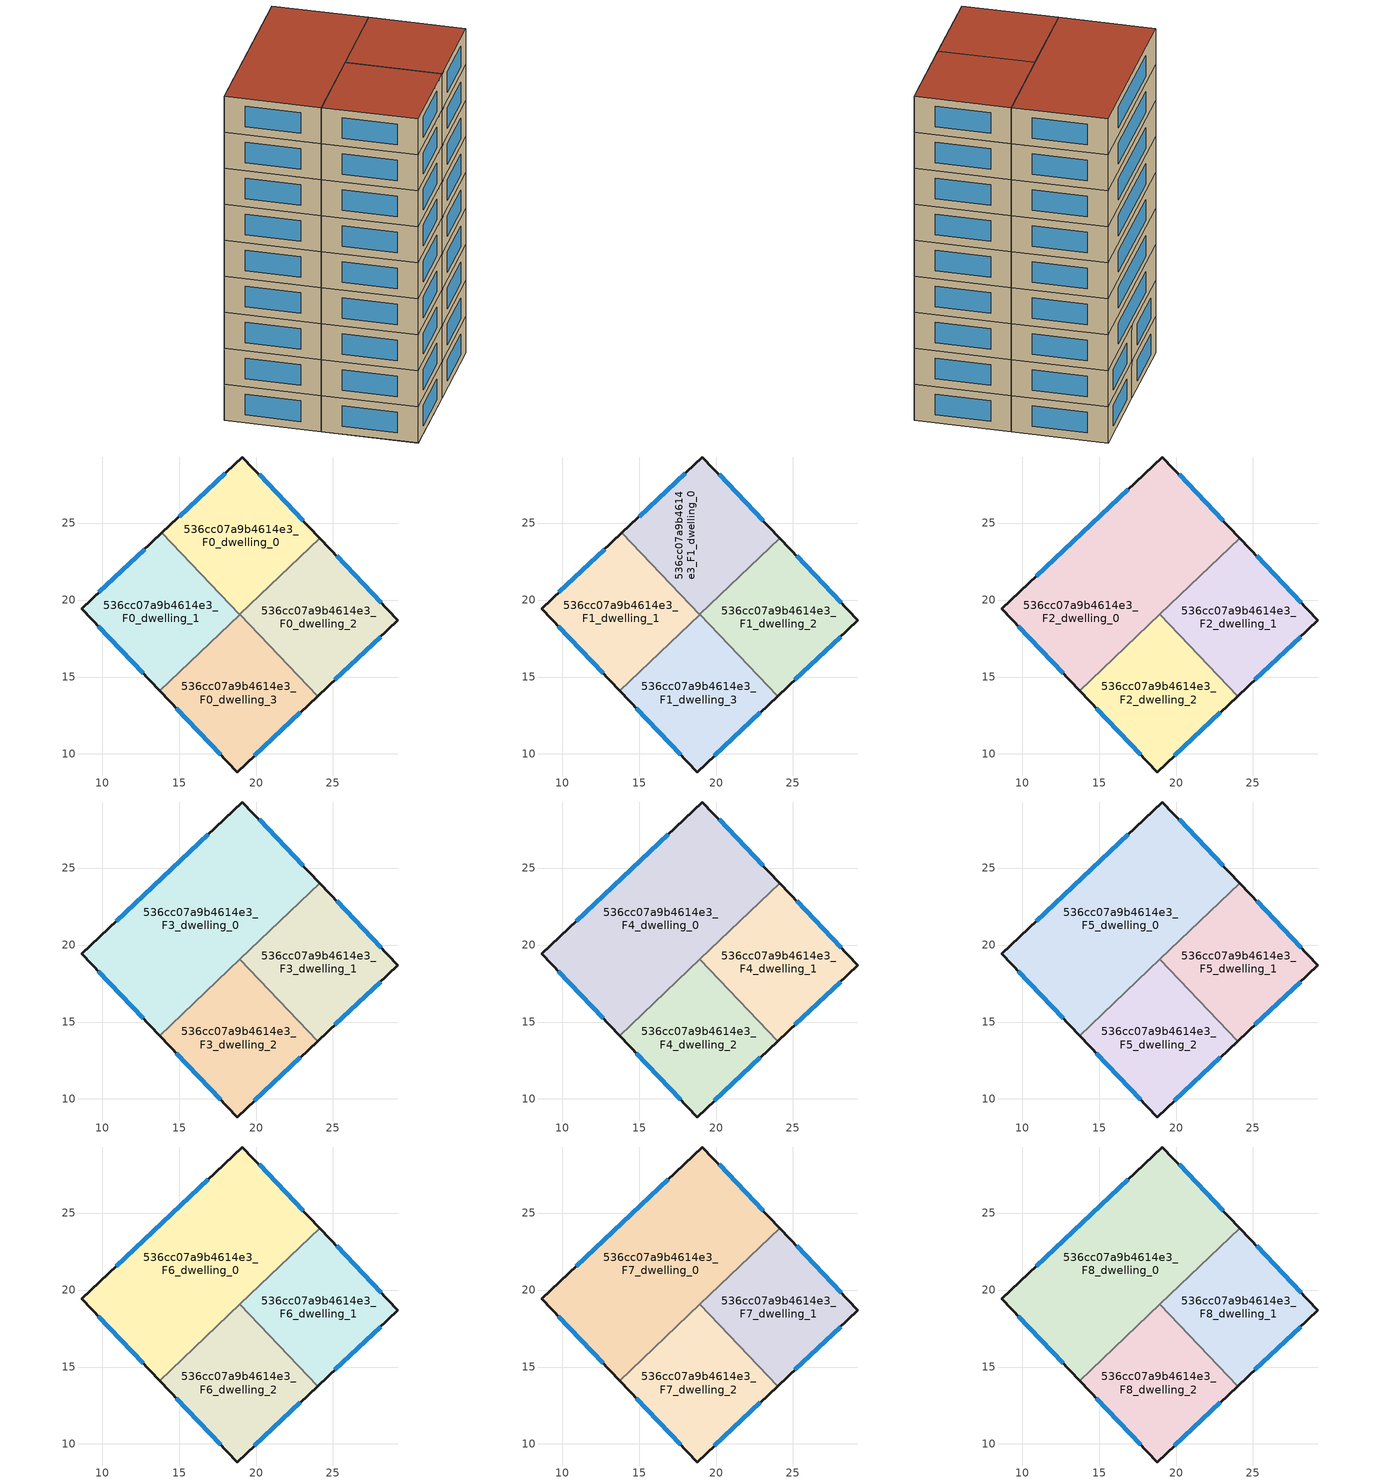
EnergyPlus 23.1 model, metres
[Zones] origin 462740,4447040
536cc07a9b4614e3_F0_dwelling_0
 floor ground (EU_floor_Construction): 19.12,29.29 24.15,24 18.93,19.05 13.89,24.36 z0
 wall outside (EU_wall_Construction): 24.15,24 19.12,29.29 13.89,24.36 z0:3
 wall to 536cc07a9b4614e3_F0_dwelling_2 (EU_wall_Construction): 18.95,19.07 24.15,24 z0:3
 wall to 536cc07a9b4614e3_F0_dwelling_1 (EU_wall_Construction): 13.89,24.36 18.93,19.05 z0:3
 wall to 536cc07a9b4614e3_F0_dwelling_3 (EU_wall_Construction): 18.94,19.05 18.95,19.07 z0:3
 window (EU_Window_Construction): 18,28.24 15.01,25.42 / 23.07,25.14 20.2,28.16 z0.64:2.36
536cc07a9b4614e3_F0_dwelling_1
 floor ground (EU_floor_Construction): 13.89,24.36 18.93,19.05 13.74,14.12 8.68,19.45 z0
 wall outside (EU_wall_Construction): 13.89,24.36 8.68,19.45 13.74,14.12 z0:3
 wall to 536cc07a9b4614e3_F0_dwelling_3 (EU_wall_Construction): 13.74,14.12 18.93,19.05 z0:3
 window (EU_Window_Construction): 9.76,18.3 12.66,15.26 / 12.77,23.31 9.79,20.5 z0.64:2.36
536cc07a9b4614e3_F0_dwelling_2
 floor ground (EU_floor_Construction): 24.15,24 29.21,18.68 24,13.76 18.95,19.07 z0
 wall outside (EU_wall_Construction): 24,13.76 29.21,18.68 24.15,24 z0:3
 wall to 536cc07a9b4614e3_F0_dwelling_3 (EU_wall_Construction): 18.95,19.07 24,13.76 z0:3
 window (EU_Window_Construction): 28.13,19.82 25.23,22.86 / 25.12,14.81 28.09,17.62 z0.64:2.36
536cc07a9b4614e3_F0_dwelling_3
 floor ground (EU_floor_Construction): 18.95,19.07 24,13.76 18.77,8.83 13.74,14.12 z0
 wall outside (EU_wall_Construction): 13.74,14.12 18.77,8.83 24,13.76 z0:3
 window (EU_Window_Construction): 19.89,9.88 22.88,12.7 / 14.82,12.99 17.7,9.96 z0.64:2.36
536cc07a9b4614e3_F1_dwelling_0
 floor to 536cc07a9b4614e3_F0_dwelling_0 (EU_floor_Construction): 19.12,29.29 18.95,19.07 18.93,19.05 13.89,24.36 z3; 19.12,29.29 24.15,24 18.95,19.07 z3
 wall outside (EU_wall_Construction): 24.15,24 19.12,29.29 13.89,24.36 z3:6
 wall to 536cc07a9b4614e3_F1_dwelling_2 (EU_wall_Construction): 18.95,19.07 24.15,24 z3:6
 wall to 536cc07a9b4614e3_F1_dwelling_1 (EU_wall_Construction): 13.89,24.36 18.93,19.05 z3:6
 wall to 536cc07a9b4614e3_F1_dwelling_3 (EU_wall_Construction): 18.94,19.05 18.95,19.07 z3:6
 window (EU_Window_Construction): 18,28.24 15.01,25.42 / 23.07,25.14 20.2,28.16 z3.64:5.36
536cc07a9b4614e3_F1_dwelling_1
 floor to 536cc07a9b4614e3_F0_dwelling_1 (EU_floor_Construction): 13.89,24.36 18.93,19.05 13.74,14.12 8.68,19.45 z3
 wall outside (EU_wall_Construction): 13.89,24.36 8.68,19.45 13.74,14.12 z3:6
 wall to 536cc07a9b4614e3_F1_dwelling_3 (EU_wall_Construction): 13.74,14.12 18.93,19.05 z3:6
 window (EU_Window_Construction): 9.76,18.3 12.66,15.26 / 12.77,23.31 9.79,20.5 z3.64:5.36
536cc07a9b4614e3_F1_dwelling_2
 floor to 536cc07a9b4614e3_F0_dwelling_2 (EU_floor_Construction): 24.15,24 29.21,18.68 24,13.76 18.95,19.07 z3
 wall outside (EU_wall_Construction): 24,13.76 29.21,18.68 24.15,24 z3:6
 wall to 536cc07a9b4614e3_F1_dwelling_3 (EU_wall_Construction): 18.95,19.07 24,13.76 z3:6
 window (EU_Window_Construction): 28.13,19.82 25.23,22.86 / 25.12,14.81 28.09,17.62 z3.64:5.36
536cc07a9b4614e3_F1_dwelling_3
 floor to 536cc07a9b4614e3_F0_dwelling_3 (EU_floor_Construction): 18.95,19.07 24,13.76 18.77,8.83 13.74,14.12 z3
 wall outside (EU_wall_Construction): 13.74,14.12 18.77,8.83 24,13.76 z3:6
 window (EU_Window_Construction): 19.89,9.88 22.88,12.7 / 14.82,12.99 17.7,9.96 z3.64:5.36
536cc07a9b4614e3_F2_dwelling_0
 floor to 536cc07a9b4614e3_F1_dwelling_0 (EU_floor_Construction): 19.12,29.29 18.95,19.07 18.93,19.05 13.89,24.36 z6; 19.12,29.29 24.15,24 18.95,19.07 z6
 floor to 536cc07a9b4614e3_F1_dwelling_1 (EU_floor_Construction): 13.89,24.36 18.93,19.05 13.74,14.12 8.68,19.45 z6
 wall outside (EU_wall_Construction): 24.15,24 19.12,29.29 8.68,19.45 13.74,14.12 z6:9
 wall to 536cc07a9b4614e3_F2_dwelling_2 (EU_wall_Construction): 13.74,14.12 18.95,19.07 z6:9
 wall to 536cc07a9b4614e3_F2_dwelling_1 (EU_wall_Construction): 18.95,19.07 24.15,24 z6:9
 window (EU_Window_Construction): 9.76,18.3 12.66,15.26 / 16.88,27.18 10.91,21.55 / 23.07,25.14 20.2,28.16 z6.64:8.36
536cc07a9b4614e3_F2_dwelling_1
 floor to 536cc07a9b4614e3_F1_dwelling_2 (EU_floor_Construction): 24.15,24 29.21,18.68 24,13.76 18.95,19.07 z6
 wall outside (EU_wall_Construction): 24,13.76 29.21,18.68 24.15,24 z6:9
 wall to 536cc07a9b4614e3_F2_dwelling_2 (EU_wall_Construction): 18.95,19.07 24,13.76 z6:9
 window (EU_Window_Construction): 28.13,19.82 25.23,22.86 / 25.12,14.81 28.09,17.62 z6.64:8.36
536cc07a9b4614e3_F2_dwelling_2
 floor to 536cc07a9b4614e3_F1_dwelling_3 (EU_floor_Construction): 18.95,19.07 24,13.76 18.77,8.83 13.74,14.12 z6
 wall outside (EU_wall_Construction): 13.74,14.12 18.77,8.83 24,13.76 z6:9
 window (EU_Window_Construction): 19.89,9.88 22.88,12.7 / 14.82,12.99 17.7,9.96 z6.64:8.36
536cc07a9b4614e3_F3_dwelling_0
 floor to 536cc07a9b4614e3_F2_dwelling_0 (EU_floor_Construction): 19.12,29.29 24.15,24 13.74,14.12 8.68,19.45 z9
 wall outside (EU_wall_Construction): 24.15,24 19.12,29.29 8.68,19.45 13.74,14.12 z9:12
 wall to 536cc07a9b4614e3_F3_dwelling_2 (EU_wall_Construction): 13.74,14.12 18.95,19.07 z9:12
 wall to 536cc07a9b4614e3_F3_dwelling_1 (EU_wall_Construction): 18.95,19.07 24.15,24 z9:12
 window (EU_Window_Construction): 9.76,18.3 12.66,15.26 / 16.88,27.18 10.91,21.55 / 23.07,25.14 20.2,28.16 z9.64:11.36
536cc07a9b4614e3_F3_dwelling_1
 floor to 536cc07a9b4614e3_F2_dwelling_1 (EU_floor_Construction): 24.15,24 29.21,18.68 24,13.76 18.95,19.07 z9
 wall outside (EU_wall_Construction): 24,13.76 29.21,18.68 24.15,24 z9:12
 wall to 536cc07a9b4614e3_F3_dwelling_2 (EU_wall_Construction): 18.95,19.07 24,13.76 z9:12
 window (EU_Window_Construction): 28.13,19.82 25.23,22.86 / 25.12,14.81 28.09,17.62 z9.64:11.36
536cc07a9b4614e3_F3_dwelling_2
 floor to 536cc07a9b4614e3_F2_dwelling_2 (EU_floor_Construction): 18.95,19.07 24,13.76 18.77,8.83 13.74,14.12 z9
 wall outside (EU_wall_Construction): 13.74,14.12 18.77,8.83 24,13.76 z9:12
 window (EU_Window_Construction): 19.89,9.88 22.88,12.7 / 14.82,12.99 17.7,9.96 z9.64:11.36
536cc07a9b4614e3_F4_dwelling_0
 floor to 536cc07a9b4614e3_F3_dwelling_0 (EU_floor_Construction): 19.12,29.29 24.15,24 13.74,14.12 8.68,19.45 z12
 wall outside (EU_wall_Construction): 24.15,24 19.12,29.29 8.68,19.45 13.74,14.12 z12:15
 wall to 536cc07a9b4614e3_F4_dwelling_2 (EU_wall_Construction): 13.74,14.12 18.95,19.07 z12:15
 wall to 536cc07a9b4614e3_F4_dwelling_1 (EU_wall_Construction): 18.95,19.07 24.15,24 z12:15
 window (EU_Window_Construction): 9.76,18.3 12.66,15.26 / 16.88,27.18 10.91,21.55 / 23.07,25.14 20.2,28.16 z12.64:14.36
536cc07a9b4614e3_F4_dwelling_1
 floor to 536cc07a9b4614e3_F3_dwelling_1 (EU_floor_Construction): 24.15,24 29.21,18.68 24,13.76 18.95,19.07 z12
 wall outside (EU_wall_Construction): 24,13.76 29.21,18.68 24.15,24 z12:15
 wall to 536cc07a9b4614e3_F4_dwelling_2 (EU_wall_Construction): 18.95,19.07 24,13.76 z12:15
 window (EU_Window_Construction): 28.13,19.82 25.23,22.86 / 25.12,14.81 28.09,17.62 z12.64:14.36
536cc07a9b4614e3_F4_dwelling_2
 floor to 536cc07a9b4614e3_F3_dwelling_2 (EU_floor_Construction): 18.95,19.07 24,13.76 18.77,8.83 13.74,14.12 z12
 wall outside (EU_wall_Construction): 13.74,14.12 18.77,8.83 24,13.76 z12:15
 window (EU_Window_Construction): 19.89,9.88 22.88,12.7 / 14.82,12.99 17.7,9.96 z12.64:14.36
536cc07a9b4614e3_F5_dwelling_0
 floor to 536cc07a9b4614e3_F4_dwelling_0 (EU_floor_Construction): 19.12,29.29 24.15,24 13.74,14.12 8.68,19.45 z15
 wall outside (EU_wall_Construction): 24.15,24 19.12,29.29 8.68,19.45 13.74,14.12 z15:18
 wall to 536cc07a9b4614e3_F5_dwelling_2 (EU_wall_Construction): 13.74,14.12 18.95,19.07 z15:18
 wall to 536cc07a9b4614e3_F5_dwelling_1 (EU_wall_Construction): 18.95,19.07 24.15,24 z15:18
 window (EU_Window_Construction): 9.76,18.3 12.66,15.26 / 16.88,27.18 10.91,21.55 / 23.07,25.14 20.2,28.16 z15.64:17.36
536cc07a9b4614e3_F5_dwelling_1
 floor to 536cc07a9b4614e3_F4_dwelling_1 (EU_floor_Construction): 24.15,24 29.21,18.68 24,13.76 18.95,19.07 z15
 wall outside (EU_wall_Construction): 24,13.76 29.21,18.68 24.15,24 z15:18
 wall to 536cc07a9b4614e3_F5_dwelling_2 (EU_wall_Construction): 18.95,19.07 24,13.76 z15:18
 window (EU_Window_Construction): 28.13,19.82 25.23,22.86 / 25.12,14.81 28.09,17.62 z15.64:17.36
536cc07a9b4614e3_F5_dwelling_2
 floor to 536cc07a9b4614e3_F4_dwelling_2 (EU_floor_Construction): 18.95,19.07 24,13.76 18.77,8.83 13.74,14.12 z15
 wall outside (EU_wall_Construction): 13.74,14.12 18.77,8.83 24,13.76 z15:18
 window (EU_Window_Construction): 19.89,9.88 22.88,12.7 / 14.82,12.99 17.7,9.96 z15.64:17.36
536cc07a9b4614e3_F6_dwelling_0
 floor to 536cc07a9b4614e3_F5_dwelling_0 (EU_floor_Construction): 19.12,29.29 24.15,24 13.74,14.12 8.68,19.45 z18
 wall outside (EU_wall_Construction): 24.15,24 19.12,29.29 8.68,19.45 13.74,14.12 z18:21
 wall to 536cc07a9b4614e3_F6_dwelling_2 (EU_wall_Construction): 13.74,14.12 18.95,19.07 z18:21
 wall to 536cc07a9b4614e3_F6_dwelling_1 (EU_wall_Construction): 18.95,19.07 24.15,24 z18:21
 window (EU_Window_Construction): 9.76,18.3 12.66,15.26 / 16.88,27.18 10.91,21.55 / 23.07,25.14 20.2,28.16 z18.64:20.36
536cc07a9b4614e3_F6_dwelling_1
 floor to 536cc07a9b4614e3_F5_dwelling_1 (EU_floor_Construction): 24.15,24 29.21,18.68 24,13.76 18.95,19.07 z18
 wall outside (EU_wall_Construction): 24,13.76 29.21,18.68 24.15,24 z18:21
 wall to 536cc07a9b4614e3_F6_dwelling_2 (EU_wall_Construction): 18.95,19.07 24,13.76 z18:21
 window (EU_Window_Construction): 28.13,19.82 25.23,22.86 / 25.12,14.81 28.09,17.62 z18.64:20.36
536cc07a9b4614e3_F6_dwelling_2
 floor to 536cc07a9b4614e3_F5_dwelling_2 (EU_floor_Construction): 18.95,19.07 24,13.76 18.77,8.83 13.74,14.12 z18
 wall outside (EU_wall_Construction): 13.74,14.12 18.77,8.83 24,13.76 z18:21
 window (EU_Window_Construction): 19.89,9.88 22.88,12.7 / 14.82,12.99 17.7,9.96 z18.64:20.36
536cc07a9b4614e3_F7_dwelling_0
 floor to 536cc07a9b4614e3_F6_dwelling_0 (EU_floor_Construction): 19.12,29.29 24.15,24 13.74,14.12 8.68,19.45 z21
 wall outside (EU_wall_Construction): 24.15,24 19.12,29.29 8.68,19.45 13.74,14.12 z21:24
 wall to 536cc07a9b4614e3_F7_dwelling_2 (EU_wall_Construction): 13.74,14.12 18.95,19.07 z21:24
 wall to 536cc07a9b4614e3_F7_dwelling_1 (EU_wall_Construction): 18.95,19.07 24.15,24 z21:24
 window (EU_Window_Construction): 9.76,18.3 12.66,15.26 / 16.88,27.18 10.91,21.55 / 23.07,25.14 20.2,28.16 z21.64:23.36
536cc07a9b4614e3_F7_dwelling_1
 floor to 536cc07a9b4614e3_F6_dwelling_1 (EU_floor_Construction): 24.15,24 29.21,18.68 24,13.76 18.95,19.07 z21
 wall outside (EU_wall_Construction): 24,13.76 29.21,18.68 24.15,24 z21:24
 wall to 536cc07a9b4614e3_F7_dwelling_2 (EU_wall_Construction): 18.95,19.07 24,13.76 z21:24
 window (EU_Window_Construction): 28.13,19.82 25.23,22.86 / 25.12,14.81 28.09,17.62 z21.64:23.36
536cc07a9b4614e3_F7_dwelling_2
 floor to 536cc07a9b4614e3_F6_dwelling_2 (EU_floor_Construction): 18.95,19.07 24,13.76 18.77,8.83 13.74,14.12 z21
 wall outside (EU_wall_Construction): 13.74,14.12 18.77,8.83 24,13.76 z21:24
 window (EU_Window_Construction): 19.89,9.88 22.88,12.7 / 14.82,12.99 17.7,9.96 z21.64:23.36
536cc07a9b4614e3_F8_dwelling_0
 floor to 536cc07a9b4614e3_F7_dwelling_0 (EU_floor_Construction): 19.12,29.29 24.15,24 13.74,14.12 8.68,19.45 z24
 wall outside (EU_wall_Construction): 24.15,24 19.12,29.29 8.68,19.45 13.74,14.12 z24:27
 wall to 536cc07a9b4614e3_F8_dwelling_2 (EU_wall_Construction): 13.74,14.12 18.95,19.07 z24:27
 wall to 536cc07a9b4614e3_F8_dwelling_1 (EU_wall_Construction): 18.95,19.07 24.15,24 z24:27
 window (EU_Window_Construction): 9.76,18.3 12.66,15.26 / 16.88,27.18 10.91,21.55 / 23.07,25.14 20.2,28.16 z24.64:26.36
 roof outside (EU_roof_Construction): 24.15,24 19.12,29.29 8.68,19.45 13.74,14.12 z27
536cc07a9b4614e3_F8_dwelling_1
 floor to 536cc07a9b4614e3_F7_dwelling_1 (EU_floor_Construction): 24.15,24 29.21,18.68 24,13.76 18.95,19.07 z24
 wall outside (EU_wall_Construction): 24,13.76 29.21,18.68 24.15,24 z24:27
 wall to 536cc07a9b4614e3_F8_dwelling_2 (EU_wall_Construction): 18.95,19.07 24,13.76 z24:27
 window (EU_Window_Construction): 28.13,19.82 25.23,22.86 / 25.12,14.81 28.09,17.62 z24.64:26.36
 roof outside (EU_roof_Construction): 29.21,18.68 24.15,24 18.95,19.07 24,13.76 z27
536cc07a9b4614e3_F8_dwelling_2
 floor to 536cc07a9b4614e3_F7_dwelling_2 (EU_floor_Construction): 18.95,19.07 24,13.76 18.77,8.83 13.74,14.12 z24
 wall outside (EU_wall_Construction): 13.74,14.12 18.77,8.83 24,13.76 z24:27
 window (EU_Window_Construction): 19.89,9.88 22.88,12.7 / 14.82,12.99 17.7,9.96 z24.64:26.36
 roof outside (EU_roof_Construction): 24,13.76 18.95,19.07 13.74,14.12 18.77,8.83 z27
[Building]
EU S2 Campaign: North Axis=0; Terrain=City; Solar Distribution=FullExterior
[Site:Location]
Yerevan-Zvartnots.Intl.AP: Latitude=40.15; Longitude=44.383; Time Zone=4; Elevation=854
[SizingPeriod:WeatherFileDays]
AnnualSizingPeriod: Begin Month=1; Begin Day of Month=1; End Month=12; End Day of Month=31; Day of Week for Start Day=Monday; Use Weather File Daylight Saving Period=No; Use Weather File Rain and Snow Indicators=No
[MATERIAL]
EU_InternalMass_Material: Roughness=MediumRough; Thickness=0.1; Conductivity=1; Density=1800; Specific Heat=900; Thermal Absorptance=0.9; Solar Absorptance=0.7; Visible Absorptance=0.7
[MATERIAL:NOMASS] Roughness=MediumRough; Thermal Absorptance=0.9; Solar Absorptance=0.7; Visible Absorptance=0.7
Name | Thermal Resistance
EU_wall_NoMass | 1.05043
EU_roof_NoMass | 1.45357
EU_floor_NoMass | 0.478065
[WINDOWMATERIAL:SIMPLEGLAZINGSYSTEM]
EU_Window_SimpleGlazing: UFactor=2.5566; Solar Heat Gain Coefficient=0.75; Visible Transmittance=0.75
[CONSTRUCTION]
EU_wall_Construction: EU_wall_NoMass
EU_roof_Construction: EU_roof_NoMass
EU_floor_Construction: EU_floor_NoMass
EU_Window_Construction: EU_Window_SimpleGlazing
EU_InternalMass_Construction: EU_InternalMass_Material
[ZONE] Type=1; Multiplier=1; Ceiling Height=autocalculate; Floor Area=autocalculate; Part of Total Floor Area=Yes
Name | Volume
536cc07a9b4614e3_F0_dwelling_0; 536cc07a9b4614e3_F1_dwelling_0 | 157.671
536cc07a9b4614e3_F2_dwelling_0 | 315.337
536cc07a9b4614e3_F3_dwelling_0; 536cc07a9b4614e3_F4_dwelling_0; 536cc07a9b4614e3_F5_dwelling_0; 536cc07a9b4614e3_F6_dwelling_0; 536cc07a9b4614e3_F7_dwelling_0; 536cc07a9b4614e3_F8_dwelling_0 | 315.344
536cc07a9b4614e3_F0_dwelling_1; 536cc07a9b4614e3_F1_dwelling_1 | 157.673
536cc07a9b4614e3_F2_dwelling_1; 536cc07a9b4614e3_F0_dwelling_2; 536cc07a9b4614e3_F1_dwelling_2 | 157.689
536cc07a9b4614e3_F3_dwelling_1; 536cc07a9b4614e3_F4_dwelling_1; 536cc07a9b4614e3_F5_dwelling_1; 536cc07a9b4614e3_F6_dwelling_1; 536cc07a9b4614e3_F7_dwelling_1; 536cc07a9b4614e3_F8_dwelling_1 | 157.693
536cc07a9b4614e3_F2_dwelling_2; 536cc07a9b4614e3_F1_dwelling_3 | 157.683
536cc07a9b4614e3_F3_dwelling_2; 536cc07a9b4614e3_F4_dwelling_2; 536cc07a9b4614e3_F5_dwelling_2; 536cc07a9b4614e3_F6_dwelling_2; 536cc07a9b4614e3_F7_dwelling_2; 536cc07a9b4614e3_F8_dwelling_2 | 157.687
536cc07a9b4614e3_F0_dwelling_3 | 157.684
[INTERNALMASS] Construction=EU_InternalMass_Construction
Name | Zone or ZoneList | Surface Area
536cc07a9b4614e3_F0_dwelling_0_EU_InternalMass | 536cc07a9b4614e3_F0_dwelling_0 | 52.5594
536cc07a9b4614e3_F0_dwelling_1_EU_InternalMass | 536cc07a9b4614e3_F0_dwelling_1 | 52.5601
536cc07a9b4614e3_F0_dwelling_2_EU_InternalMass | 536cc07a9b4614e3_F0_dwelling_2 | 52.5653
536cc07a9b4614e3_F0_dwelling_3_EU_InternalMass | 536cc07a9b4614e3_F0_dwelling_3 | 52.5635
536cc07a9b4614e3_F1_dwelling_0_EU_InternalMass | 536cc07a9b4614e3_F1_dwelling_0 | 52.5594
536cc07a9b4614e3_F1_dwelling_1_EU_InternalMass | 536cc07a9b4614e3_F1_dwelling_1 | 52.5601
536cc07a9b4614e3_F1_dwelling_2_EU_InternalMass | 536cc07a9b4614e3_F1_dwelling_2 | 52.5653
536cc07a9b4614e3_F1_dwelling_3_EU_InternalMass | 536cc07a9b4614e3_F1_dwelling_3 | 52.5635
536cc07a9b4614e3_F2_dwelling_0_EU_InternalMass | 536cc07a9b4614e3_F2_dwelling_0 | 105.115
536cc07a9b4614e3_F2_dwelling_1_EU_InternalMass | 536cc07a9b4614e3_F2_dwelling_1 | 52.5653
536cc07a9b4614e3_F2_dwelling_2_EU_InternalMass | 536cc07a9b4614e3_F2_dwelling_2 | 52.5635
536cc07a9b4614e3_F3_dwelling_0_EU_InternalMass | 536cc07a9b4614e3_F3_dwelling_0 | 105.115
536cc07a9b4614e3_F3_dwelling_1_EU_InternalMass | 536cc07a9b4614e3_F3_dwelling_1 | 52.5653
536cc07a9b4614e3_F3_dwelling_2_EU_InternalMass | 536cc07a9b4614e3_F3_dwelling_2 | 52.5635
536cc07a9b4614e3_F4_dwelling_0_EU_InternalMass | 536cc07a9b4614e3_F4_dwelling_0 | 105.115
536cc07a9b4614e3_F4_dwelling_1_EU_InternalMass | 536cc07a9b4614e3_F4_dwelling_1 | 52.5653
536cc07a9b4614e3_F4_dwelling_2_EU_InternalMass | 536cc07a9b4614e3_F4_dwelling_2 | 52.5635
536cc07a9b4614e3_F5_dwelling_0_EU_InternalMass | 536cc07a9b4614e3_F5_dwelling_0 | 105.115
536cc07a9b4614e3_F5_dwelling_1_EU_InternalMass | 536cc07a9b4614e3_F5_dwelling_1 | 52.5653
536cc07a9b4614e3_F5_dwelling_2_EU_InternalMass | 536cc07a9b4614e3_F5_dwelling_2 | 52.5635
536cc07a9b4614e3_F6_dwelling_0_EU_InternalMass | 536cc07a9b4614e3_F6_dwelling_0 | 105.115
536cc07a9b4614e3_F6_dwelling_1_EU_InternalMass | 536cc07a9b4614e3_F6_dwelling_1 | 52.5653
536cc07a9b4614e3_F6_dwelling_2_EU_InternalMass | 536cc07a9b4614e3_F6_dwelling_2 | 52.5635
536cc07a9b4614e3_F7_dwelling_0_EU_InternalMass | 536cc07a9b4614e3_F7_dwelling_0 | 105.115
536cc07a9b4614e3_F7_dwelling_1_EU_InternalMass | 536cc07a9b4614e3_F7_dwelling_1 | 52.5653
536cc07a9b4614e3_F7_dwelling_2_EU_InternalMass | 536cc07a9b4614e3_F7_dwelling_2 | 52.5635
536cc07a9b4614e3_F8_dwelling_0_EU_InternalMass | 536cc07a9b4614e3_F8_dwelling_0 | 105.115
536cc07a9b4614e3_F8_dwelling_1_EU_InternalMass | 536cc07a9b4614e3_F8_dwelling_1 | 52.5653
536cc07a9b4614e3_F8_dwelling_2_EU_InternalMass | 536cc07a9b4614e3_F8_dwelling_2 | 52.5635
[OTHEREQUIPMENT] Fuel Type=Electricity; Design Level Calculation Method=Watts/Area; Power per Zone Floor Area=1; Fraction Latent=0; Fraction Radiant=0; Fraction Lost=0; Carbon Dioxide Generation Rate=0; EndUse Subcategory=EU_Step8_InternalGains
Name | Zone or ZoneList or Space or SpaceList | Schedule
EU_Step8_InternalGain_536cc07a9b4614e3_F0_dwelling_0_f000 | 536cc07a9b4614e3_F0_dwelling_0 | EU_Step8_GainSchedule_536cc07a9b4614e3_F0_dwelling_0_f000
EU_Step8_InternalGain_536cc07a9b4614e3_F0_dwelling_1_f000 | 536cc07a9b4614e3_F0_dwelling_1 | EU_Step8_GainSchedule_536cc07a9b4614e3_F0_dwelling_1_f000
EU_Step8_InternalGain_536cc07a9b4614e3_F0_dwelling_2_f000 | 536cc07a9b4614e3_F0_dwelling_2 | EU_Step8_GainSchedule_536cc07a9b4614e3_F0_dwelling_2_f000
EU_Step8_InternalGain_536cc07a9b4614e3_F0_dwelling_3_f000 | 536cc07a9b4614e3_F0_dwelling_3 | EU_Step8_GainSchedule_536cc07a9b4614e3_F0_dwelling_3_f000
EU_Step8_InternalGain_536cc07a9b4614e3_F1_dwelling_0_f000 | 536cc07a9b4614e3_F1_dwelling_0 | EU_Step8_GainSchedule_536cc07a9b4614e3_F1_dwelling_0_f000
EU_Step8_InternalGain_536cc07a9b4614e3_F1_dwelling_1_f000 | 536cc07a9b4614e3_F1_dwelling_1 | EU_Step8_GainSchedule_536cc07a9b4614e3_F1_dwelling_1_f000
EU_Step8_InternalGain_536cc07a9b4614e3_F1_dwelling_2_f000 | 536cc07a9b4614e3_F1_dwelling_2 | EU_Step8_GainSchedule_536cc07a9b4614e3_F1_dwelling_2_f000
EU_Step8_InternalGain_536cc07a9b4614e3_F1_dwelling_3_f000 | 536cc07a9b4614e3_F1_dwelling_3 | EU_Step8_GainSchedule_536cc07a9b4614e3_F1_dwelling_3_f000
EU_Step8_InternalGain_536cc07a9b4614e3_F2_dwelling_0_f000 | 536cc07a9b4614e3_F2_dwelling_0 | EU_Step8_GainSchedule_536cc07a9b4614e3_F2_dwelling_0_f000
EU_Step8_InternalGain_536cc07a9b4614e3_F2_dwelling_1_f000 | 536cc07a9b4614e3_F2_dwelling_1 | EU_Step8_GainSchedule_536cc07a9b4614e3_F2_dwelling_1_f000
EU_Step8_InternalGain_536cc07a9b4614e3_F2_dwelling_2_f000 | 536cc07a9b4614e3_F2_dwelling_2 | EU_Step8_GainSchedule_536cc07a9b4614e3_F2_dwelling_2_f000
EU_Step8_InternalGain_536cc07a9b4614e3_F3_dwelling_0_f000 | 536cc07a9b4614e3_F3_dwelling_0 | EU_Step8_GainSchedule_536cc07a9b4614e3_F3_dwelling_0_f000
EU_Step8_InternalGain_536cc07a9b4614e3_F3_dwelling_1_f000 | 536cc07a9b4614e3_F3_dwelling_1 | EU_Step8_GainSchedule_536cc07a9b4614e3_F3_dwelling_1_f000
EU_Step8_InternalGain_536cc07a9b4614e3_F3_dwelling_2_f000 | 536cc07a9b4614e3_F3_dwelling_2 | EU_Step8_GainSchedule_536cc07a9b4614e3_F3_dwelling_2_f000
EU_Step8_InternalGain_536cc07a9b4614e3_F4_dwelling_0_f000 | 536cc07a9b4614e3_F4_dwelling_0 | EU_Step8_GainSchedule_536cc07a9b4614e3_F4_dwelling_0_f000
EU_Step8_InternalGain_536cc07a9b4614e3_F4_dwelling_1_f000 | 536cc07a9b4614e3_F4_dwelling_1 | EU_Step8_GainSchedule_536cc07a9b4614e3_F4_dwelling_1_f000
EU_Step8_InternalGain_536cc07a9b4614e3_F4_dwelling_2_f000 | 536cc07a9b4614e3_F4_dwelling_2 | EU_Step8_GainSchedule_536cc07a9b4614e3_F4_dwelling_2_f000
EU_Step8_InternalGain_536cc07a9b4614e3_F5_dwelling_0_f000 | 536cc07a9b4614e3_F5_dwelling_0 | EU_Step8_GainSchedule_536cc07a9b4614e3_F5_dwelling_0_f000
EU_Step8_InternalGain_536cc07a9b4614e3_F5_dwelling_1_f000 | 536cc07a9b4614e3_F5_dwelling_1 | EU_Step8_GainSchedule_536cc07a9b4614e3_F5_dwelling_1_f000
EU_Step8_InternalGain_536cc07a9b4614e3_F5_dwelling_2_f000 | 536cc07a9b4614e3_F5_dwelling_2 | EU_Step8_GainSchedule_536cc07a9b4614e3_F5_dwelling_2_f000
EU_Step8_InternalGain_536cc07a9b4614e3_F6_dwelling_0_f000 | 536cc07a9b4614e3_F6_dwelling_0 | EU_Step8_GainSchedule_536cc07a9b4614e3_F6_dwelling_0_f000
EU_Step8_InternalGain_536cc07a9b4614e3_F6_dwelling_1_f000 | 536cc07a9b4614e3_F6_dwelling_1 | EU_Step8_GainSchedule_536cc07a9b4614e3_F6_dwelling_1_f000
EU_Step8_InternalGain_536cc07a9b4614e3_F6_dwelling_2_f000 | 536cc07a9b4614e3_F6_dwelling_2 | EU_Step8_GainSchedule_536cc07a9b4614e3_F6_dwelling_2_f000
EU_Step8_InternalGain_536cc07a9b4614e3_F7_dwelling_0_f000 | 536cc07a9b4614e3_F7_dwelling_0 | EU_Step8_GainSchedule_536cc07a9b4614e3_F7_dwelling_0_f000
EU_Step8_InternalGain_536cc07a9b4614e3_F7_dwelling_1_f000 | 536cc07a9b4614e3_F7_dwelling_1 | EU_Step8_GainSchedule_536cc07a9b4614e3_F7_dwelling_1_f000
EU_Step8_InternalGain_536cc07a9b4614e3_F7_dwelling_2_f000 | 536cc07a9b4614e3_F7_dwelling_2 | EU_Step8_GainSchedule_536cc07a9b4614e3_F7_dwelling_2_f000
EU_Step8_InternalGain_536cc07a9b4614e3_F8_dwelling_0_f000 | 536cc07a9b4614e3_F8_dwelling_0 | EU_Step8_GainSchedule_536cc07a9b4614e3_F8_dwelling_0_f000
EU_Step8_InternalGain_536cc07a9b4614e3_F8_dwelling_1_f000 | 536cc07a9b4614e3_F8_dwelling_1 | EU_Step8_GainSchedule_536cc07a9b4614e3_F8_dwelling_1_f000
EU_Step8_InternalGain_536cc07a9b4614e3_F8_dwelling_2_f000 | 536cc07a9b4614e3_F8_dwelling_2 | EU_Step8_GainSchedule_536cc07a9b4614e3_F8_dwelling_2_f000
[ZONEVENTILATION:DESIGNFLOWRATE] Schedule=EU_AlwaysOn; Design Flow Rate Calculation Method=AirChanges/Hour; Air Changes per Hour=0.557805; Ventilation Type=Natural; Fan Pressure Rise=0; Fan Total Efficiency=1; Constant Term Coefficient=1; Temperature Term Coefficient=0; Velocity Term Coefficient=0; Velocity Squared Term Coefficient=0; Minimum Indoor Temperature=-100; Maximum Indoor Temperature=100; Delta Temperature=-100; Minimum Outdoor Temperature=-100; Maximum Outdoor Temperature=100; Maximum Wind Speed=40
Name | Zone or ZoneList or Space or SpaceList
EU_ConstantAir_536cc07a9b4614e3_F0_dwelling_0 | 536cc07a9b4614e3_F0_dwelling_0
EU_ConstantAir_536cc07a9b4614e3_F0_dwelling_1 | 536cc07a9b4614e3_F0_dwelling_1
EU_ConstantAir_536cc07a9b4614e3_F0_dwelling_2 | 536cc07a9b4614e3_F0_dwelling_2
EU_ConstantAir_536cc07a9b4614e3_F0_dwelling_3 | 536cc07a9b4614e3_F0_dwelling_3
EU_ConstantAir_536cc07a9b4614e3_F1_dwelling_0 | 536cc07a9b4614e3_F1_dwelling_0
EU_ConstantAir_536cc07a9b4614e3_F1_dwelling_1 | 536cc07a9b4614e3_F1_dwelling_1
EU_ConstantAir_536cc07a9b4614e3_F1_dwelling_2 | 536cc07a9b4614e3_F1_dwelling_2
EU_ConstantAir_536cc07a9b4614e3_F1_dwelling_3 | 536cc07a9b4614e3_F1_dwelling_3
EU_ConstantAir_536cc07a9b4614e3_F2_dwelling_0 | 536cc07a9b4614e3_F2_dwelling_0
EU_ConstantAir_536cc07a9b4614e3_F2_dwelling_1 | 536cc07a9b4614e3_F2_dwelling_1
EU_ConstantAir_536cc07a9b4614e3_F2_dwelling_2 | 536cc07a9b4614e3_F2_dwelling_2
EU_ConstantAir_536cc07a9b4614e3_F3_dwelling_0 | 536cc07a9b4614e3_F3_dwelling_0
EU_ConstantAir_536cc07a9b4614e3_F3_dwelling_1 | 536cc07a9b4614e3_F3_dwelling_1
EU_ConstantAir_536cc07a9b4614e3_F3_dwelling_2 | 536cc07a9b4614e3_F3_dwelling_2
EU_ConstantAir_536cc07a9b4614e3_F4_dwelling_0 | 536cc07a9b4614e3_F4_dwelling_0
EU_ConstantAir_536cc07a9b4614e3_F4_dwelling_1 | 536cc07a9b4614e3_F4_dwelling_1
EU_ConstantAir_536cc07a9b4614e3_F4_dwelling_2 | 536cc07a9b4614e3_F4_dwelling_2
EU_ConstantAir_536cc07a9b4614e3_F5_dwelling_0 | 536cc07a9b4614e3_F5_dwelling_0
EU_ConstantAir_536cc07a9b4614e3_F5_dwelling_1 | 536cc07a9b4614e3_F5_dwelling_1
EU_ConstantAir_536cc07a9b4614e3_F5_dwelling_2 | 536cc07a9b4614e3_F5_dwelling_2
EU_ConstantAir_536cc07a9b4614e3_F6_dwelling_0 | 536cc07a9b4614e3_F6_dwelling_0
EU_ConstantAir_536cc07a9b4614e3_F6_dwelling_1 | 536cc07a9b4614e3_F6_dwelling_1
EU_ConstantAir_536cc07a9b4614e3_F6_dwelling_2 | 536cc07a9b4614e3_F6_dwelling_2
EU_ConstantAir_536cc07a9b4614e3_F7_dwelling_0 | 536cc07a9b4614e3_F7_dwelling_0
EU_ConstantAir_536cc07a9b4614e3_F7_dwelling_1 | 536cc07a9b4614e3_F7_dwelling_1
EU_ConstantAir_536cc07a9b4614e3_F7_dwelling_2 | 536cc07a9b4614e3_F7_dwelling_2
EU_ConstantAir_536cc07a9b4614e3_F8_dwelling_0 | 536cc07a9b4614e3_F8_dwelling_0
EU_ConstantAir_536cc07a9b4614e3_F8_dwelling_1 | 536cc07a9b4614e3_F8_dwelling_1
EU_ConstantAir_536cc07a9b4614e3_F8_dwelling_2 | 536cc07a9b4614e3_F8_dwelling_2
[HVACTEMPLATE:THERMOSTAT] Constant Heating Setpoint=20; Constant Cooling Setpoint=50
EU_HeatOnly_536cc07a9b4614e3_F0_dwelling_0; EU_HeatOnly_536cc07a9b4614e3_F0_dwelling_1; EU_HeatOnly_536cc07a9b4614e3_F0_dwelling_2; EU_HeatOnly_536cc07a9b4614e3_F0_dwelling_3; EU_HeatOnly_536cc07a9b4614e3_F1_dwelling_0; EU_HeatOnly_536cc07a9b4614e3_F1_dwelling_1; EU_HeatOnly_536cc07a9b4614e3_F1_dwelling_2; EU_HeatOnly_536cc07a9b4614e3_F1_dwelling_3; EU_HeatOnly_536cc07a9b4614e3_F2_dwelling_0; EU_HeatOnly_536cc07a9b4614e3_F2_dwelling_1; EU_HeatOnly_536cc07a9b4614e3_F2_dwelling_2; EU_HeatOnly_536cc07a9b4614e3_F3_dwelling_0; EU_HeatOnly_536cc07a9b4614e3_F3_dwelling_1; EU_HeatOnly_536cc07a9b4614e3_F3_dwelling_2; EU_HeatOnly_536cc07a9b4614e3_F4_dwelling_0; EU_HeatOnly_536cc07a9b4614e3_F4_dwelling_1; EU_HeatOnly_536cc07a9b4614e3_F4_dwelling_2; EU_HeatOnly_536cc07a9b4614e3_F5_dwelling_0; EU_HeatOnly_536cc07a9b4614e3_F5_dwelling_1; EU_HeatOnly_536cc07a9b4614e3_F5_dwelling_2; EU_HeatOnly_536cc07a9b4614e3_F6_dwelling_0; EU_HeatOnly_536cc07a9b4614e3_F6_dwelling_1; EU_HeatOnly_536cc07a9b4614e3_F6_dwelling_2; EU_HeatOnly_536cc07a9b4614e3_F7_dwelling_0; EU_HeatOnly_536cc07a9b4614e3_F7_dwelling_1; EU_HeatOnly_536cc07a9b4614e3_F7_dwelling_2; EU_HeatOnly_536cc07a9b4614e3_F8_dwelling_0; EU_HeatOnly_536cc07a9b4614e3_F8_dwelling_1; EU_HeatOnly_536cc07a9b4614e3_F8_dwelling_2
[HVACTEMPLATE:ZONE:IDEALLOADSAIRSYSTEM] System Availability Schedule=EU_AlwaysOn; Maximum Heating Supply Air Temperature=50; Minimum Cooling Supply Air Temperature=13; Maximum Heating Supply Air Humidity Ratio=0.0156; Minimum Cooling Supply Air Humidity Ratio=0.0077; Heating Limit=NoLimit; Cooling Limit=NoLimit; Heating Availability Schedule=EU_AlwaysOn; Cooling Availability Schedule=EU_CoolingOff; Dehumidification Control Type=ConstantSensibleHeatRatio; Cooling Sensible Heat Ratio=0.7; Dehumidification Setpoint=60; Humidification Control Type=None; Humidification Setpoint=30; Outdoor Air Method=None; Outdoor Air Flow Rate per Person=0.00944; Outdoor Air Flow Rate per Zone Floor Area=0; Outdoor Air Flow Rate per Zone=0; Demand Controlled Ventilation Type=None; Outdoor Air Economizer Type=NoEconomizer; Heat Recovery Type=None; Sensible Heat Recovery Effectiveness=0.7; Latent Heat Recovery Effectiveness=0.65
Name | Template Thermostat
536cc07a9b4614e3_F0_dwelling_0 | EU_HeatOnly_536cc07a9b4614e3_F0_dwelling_0
536cc07a9b4614e3_F0_dwelling_1 | EU_HeatOnly_536cc07a9b4614e3_F0_dwelling_1
536cc07a9b4614e3_F0_dwelling_2 | EU_HeatOnly_536cc07a9b4614e3_F0_dwelling_2
536cc07a9b4614e3_F0_dwelling_3 | EU_HeatOnly_536cc07a9b4614e3_F0_dwelling_3
536cc07a9b4614e3_F1_dwelling_0 | EU_HeatOnly_536cc07a9b4614e3_F1_dwelling_0
536cc07a9b4614e3_F1_dwelling_1 | EU_HeatOnly_536cc07a9b4614e3_F1_dwelling_1
536cc07a9b4614e3_F1_dwelling_2 | EU_HeatOnly_536cc07a9b4614e3_F1_dwelling_2
536cc07a9b4614e3_F1_dwelling_3 | EU_HeatOnly_536cc07a9b4614e3_F1_dwelling_3
536cc07a9b4614e3_F2_dwelling_0 | EU_HeatOnly_536cc07a9b4614e3_F2_dwelling_0
536cc07a9b4614e3_F2_dwelling_1 | EU_HeatOnly_536cc07a9b4614e3_F2_dwelling_1
536cc07a9b4614e3_F2_dwelling_2 | EU_HeatOnly_536cc07a9b4614e3_F2_dwelling_2
536cc07a9b4614e3_F3_dwelling_0 | EU_HeatOnly_536cc07a9b4614e3_F3_dwelling_0
536cc07a9b4614e3_F3_dwelling_1 | EU_HeatOnly_536cc07a9b4614e3_F3_dwelling_1
536cc07a9b4614e3_F3_dwelling_2 | EU_HeatOnly_536cc07a9b4614e3_F3_dwelling_2
536cc07a9b4614e3_F4_dwelling_0 | EU_HeatOnly_536cc07a9b4614e3_F4_dwelling_0
536cc07a9b4614e3_F4_dwelling_1 | EU_HeatOnly_536cc07a9b4614e3_F4_dwelling_1
536cc07a9b4614e3_F4_dwelling_2 | EU_HeatOnly_536cc07a9b4614e3_F4_dwelling_2
536cc07a9b4614e3_F5_dwelling_0 | EU_HeatOnly_536cc07a9b4614e3_F5_dwelling_0
536cc07a9b4614e3_F5_dwelling_1 | EU_HeatOnly_536cc07a9b4614e3_F5_dwelling_1
536cc07a9b4614e3_F5_dwelling_2 | EU_HeatOnly_536cc07a9b4614e3_F5_dwelling_2
536cc07a9b4614e3_F6_dwelling_0 | EU_HeatOnly_536cc07a9b4614e3_F6_dwelling_0
536cc07a9b4614e3_F6_dwelling_1 | EU_HeatOnly_536cc07a9b4614e3_F6_dwelling_1
536cc07a9b4614e3_F6_dwelling_2 | EU_HeatOnly_536cc07a9b4614e3_F6_dwelling_2
536cc07a9b4614e3_F7_dwelling_0 | EU_HeatOnly_536cc07a9b4614e3_F7_dwelling_0
536cc07a9b4614e3_F7_dwelling_1 | EU_HeatOnly_536cc07a9b4614e3_F7_dwelling_1
536cc07a9b4614e3_F7_dwelling_2 | EU_HeatOnly_536cc07a9b4614e3_F7_dwelling_2
536cc07a9b4614e3_F8_dwelling_0 | EU_HeatOnly_536cc07a9b4614e3_F8_dwelling_0
536cc07a9b4614e3_F8_dwelling_1 | EU_HeatOnly_536cc07a9b4614e3_F8_dwelling_1
536cc07a9b4614e3_F8_dwelling_2 | EU_HeatOnly_536cc07a9b4614e3_F8_dwelling_2
[SIZING:ZONE] Zone Cooling Design Supply Air Temperature Input Method=SupplyAirTemperature; Zone Cooling Design Supply Air Temperature=13; Zone Heating Design Supply Air Temperature Input Method=SupplyAirTemperature; Zone Heating Design Supply Air Temperature=50; Zone Cooling Design Supply Air Humidity Ratio=0.008; Zone Heating Design Supply Air Humidity Ratio=0.008; Cooling Design Air Flow Method=DesignDay; Cooling Design Air Flow Rate=0; Cooling Minimum Air Flow per Zone Floor Area=0.000762; Cooling Minimum Air Flow=0; Cooling Minimum Air Flow Fraction=0.2; Heating Design Air Flow Method=DesignDay; Heating Design Air Flow Rate=0; Heating Maximum Air Flow per Zone Floor Area=0.002032; Heating Maximum Air Flow=0.141576; Heating Maximum Air Flow Fraction=0.3; Account for Dedicated Outdoor Air System=No; Dedicated Outdoor Air System Control Strategy=NeutralSupplyAir; Dedicated Outdoor Air Low Setpoint Temperature for Design=autosize; Dedicated Outdoor Air High Setpoint Temperature for Design=autosize; Zone Load Sizing Method=Sensible Load Only No Latent Load; Zone Latent Cooling Design Supply Air Humidity Ratio Input Method=HumidityRatioDifference; Zone Cooling Design Supply Air Humidity Ratio Difference=0.005; Zone Latent Heating Design Supply Air Humidity Ratio Input Method=HumidityRatioDifference; Zone Humidification Design Supply Air Humidity Ratio Difference=0.005
536cc07a9b4614e3_F0_dwelling_0; 536cc07a9b4614e3_F0_dwelling_1; 536cc07a9b4614e3_F0_dwelling_2; 536cc07a9b4614e3_F0_dwelling_3; 536cc07a9b4614e3_F1_dwelling_0; 536cc07a9b4614e3_F1_dwelling_1; 536cc07a9b4614e3_F1_dwelling_2; 536cc07a9b4614e3_F1_dwelling_3; 536cc07a9b4614e3_F2_dwelling_0; 536cc07a9b4614e3_F2_dwelling_1; 536cc07a9b4614e3_F2_dwelling_2; 536cc07a9b4614e3_F3_dwelling_0; 536cc07a9b4614e3_F3_dwelling_1; 536cc07a9b4614e3_F3_dwelling_2; 536cc07a9b4614e3_F4_dwelling_0; 536cc07a9b4614e3_F4_dwelling_1; 536cc07a9b4614e3_F4_dwelling_2; 536cc07a9b4614e3_F5_dwelling_0; 536cc07a9b4614e3_F5_dwelling_1; 536cc07a9b4614e3_F5_dwelling_2; 536cc07a9b4614e3_F6_dwelling_0; 536cc07a9b4614e3_F6_dwelling_1; 536cc07a9b4614e3_F6_dwelling_2; 536cc07a9b4614e3_F7_dwelling_0; 536cc07a9b4614e3_F7_dwelling_1; 536cc07a9b4614e3_F7_dwelling_2; 536cc07a9b4614e3_F8_dwelling_0; 536cc07a9b4614e3_F8_dwelling_1; 536cc07a9b4614e3_F8_dwelling_2
[SCHEDULE:CONSTANT]
Name | Hourly Value
EU_AlwaysOn | 1
EU_CoolingOff | 0
[SCHEDULE:FILE] Column Number=1; Rows to Skip at Top=0; Number of Hours of Data=8760; Column Separator=Comma; Interpolate to Timestep=No; Minutes per Item=60; Adjust Schedule for Daylight Savings=Yes
Name | File
EU_Step8_GainSchedule_536cc07a9b4614e3_F0_dwelling_0_f000 | ../../schedules/536cc07a9b4614e3/536cc07a9b4614e3_F0_dwelling_0_f000_gain.csv
EU_Step8_GainSchedule_536cc07a9b4614e3_F0_dwelling_1_f000 | ../../schedules/536cc07a9b4614e3/536cc07a9b4614e3_F0_dwelling_1_f000_gain.csv
EU_Step8_GainSchedule_536cc07a9b4614e3_F0_dwelling_2_f000 | ../../schedules/536cc07a9b4614e3/536cc07a9b4614e3_F0_dwelling_2_f000_gain.csv
EU_Step8_GainSchedule_536cc07a9b4614e3_F0_dwelling_3_f000 | ../../schedules/536cc07a9b4614e3/536cc07a9b4614e3_F0_dwelling_3_f000_gain.csv
EU_Step8_GainSchedule_536cc07a9b4614e3_F1_dwelling_0_f000 | ../../schedules/536cc07a9b4614e3/536cc07a9b4614e3_F1_dwelling_0_f000_gain.csv
EU_Step8_GainSchedule_536cc07a9b4614e3_F1_dwelling_1_f000 | ../../schedules/536cc07a9b4614e3/536cc07a9b4614e3_F1_dwelling_1_f000_gain.csv
EU_Step8_GainSchedule_536cc07a9b4614e3_F1_dwelling_2_f000 | ../../schedules/536cc07a9b4614e3/536cc07a9b4614e3_F1_dwelling_2_f000_gain.csv
EU_Step8_GainSchedule_536cc07a9b4614e3_F1_dwelling_3_f000 | ../../schedules/536cc07a9b4614e3/536cc07a9b4614e3_F1_dwelling_3_f000_gain.csv
EU_Step8_GainSchedule_536cc07a9b4614e3_F2_dwelling_0_f000 | ../../schedules/536cc07a9b4614e3/536cc07a9b4614e3_F2_dwelling_0_f000_gain.csv
EU_Step8_GainSchedule_536cc07a9b4614e3_F2_dwelling_1_f000 | ../../schedules/536cc07a9b4614e3/536cc07a9b4614e3_F2_dwelling_1_f000_gain.csv
EU_Step8_GainSchedule_536cc07a9b4614e3_F2_dwelling_2_f000 | ../../schedules/536cc07a9b4614e3/536cc07a9b4614e3_F2_dwelling_2_f000_gain.csv
EU_Step8_GainSchedule_536cc07a9b4614e3_F3_dwelling_0_f000 | ../../schedules/536cc07a9b4614e3/536cc07a9b4614e3_F3_dwelling_0_f000_gain.csv
EU_Step8_GainSchedule_536cc07a9b4614e3_F3_dwelling_1_f000 | ../../schedules/536cc07a9b4614e3/536cc07a9b4614e3_F3_dwelling_1_f000_gain.csv
EU_Step8_GainSchedule_536cc07a9b4614e3_F3_dwelling_2_f000 | ../../schedules/536cc07a9b4614e3/536cc07a9b4614e3_F3_dwelling_2_f000_gain.csv
EU_Step8_GainSchedule_536cc07a9b4614e3_F4_dwelling_0_f000 | ../../schedules/536cc07a9b4614e3/536cc07a9b4614e3_F4_dwelling_0_f000_gain.csv
EU_Step8_GainSchedule_536cc07a9b4614e3_F4_dwelling_1_f000 | ../../schedules/536cc07a9b4614e3/536cc07a9b4614e3_F4_dwelling_1_f000_gain.csv
EU_Step8_GainSchedule_536cc07a9b4614e3_F4_dwelling_2_f000 | ../../schedules/536cc07a9b4614e3/536cc07a9b4614e3_F4_dwelling_2_f000_gain.csv
EU_Step8_GainSchedule_536cc07a9b4614e3_F5_dwelling_0_f000 | ../../schedules/536cc07a9b4614e3/536cc07a9b4614e3_F5_dwelling_0_f000_gain.csv
EU_Step8_GainSchedule_536cc07a9b4614e3_F5_dwelling_1_f000 | ../../schedules/536cc07a9b4614e3/536cc07a9b4614e3_F5_dwelling_1_f000_gain.csv
EU_Step8_GainSchedule_536cc07a9b4614e3_F5_dwelling_2_f000 | ../../schedules/536cc07a9b4614e3/536cc07a9b4614e3_F5_dwelling_2_f000_gain.csv
EU_Step8_GainSchedule_536cc07a9b4614e3_F6_dwelling_0_f000 | ../../schedules/536cc07a9b4614e3/536cc07a9b4614e3_F6_dwelling_0_f000_gain.csv
EU_Step8_GainSchedule_536cc07a9b4614e3_F6_dwelling_1_f000 | ../../schedules/536cc07a9b4614e3/536cc07a9b4614e3_F6_dwelling_1_f000_gain.csv
EU_Step8_GainSchedule_536cc07a9b4614e3_F6_dwelling_2_f000 | ../../schedules/536cc07a9b4614e3/536cc07a9b4614e3_F6_dwelling_2_f000_gain.csv
EU_Step8_GainSchedule_536cc07a9b4614e3_F7_dwelling_0_f000 | ../../schedules/536cc07a9b4614e3/536cc07a9b4614e3_F7_dwelling_0_f000_gain.csv
EU_Step8_GainSchedule_536cc07a9b4614e3_F7_dwelling_1_f000 | ../../schedules/536cc07a9b4614e3/536cc07a9b4614e3_F7_dwelling_1_f000_gain.csv
EU_Step8_GainSchedule_536cc07a9b4614e3_F7_dwelling_2_f000 | ../../schedules/536cc07a9b4614e3/536cc07a9b4614e3_F7_dwelling_2_f000_gain.csv
EU_Step8_GainSchedule_536cc07a9b4614e3_F8_dwelling_0_f000 | ../../schedules/536cc07a9b4614e3/536cc07a9b4614e3_F8_dwelling_0_f000_gain.csv
EU_Step8_GainSchedule_536cc07a9b4614e3_F8_dwelling_1_f000 | ../../schedules/536cc07a9b4614e3/536cc07a9b4614e3_F8_dwelling_1_f000_gain.csv
EU_Step8_GainSchedule_536cc07a9b4614e3_F8_dwelling_2_f000 | ../../schedules/536cc07a9b4614e3/536cc07a9b4614e3_F8_dwelling_2_f000_gain.csv
